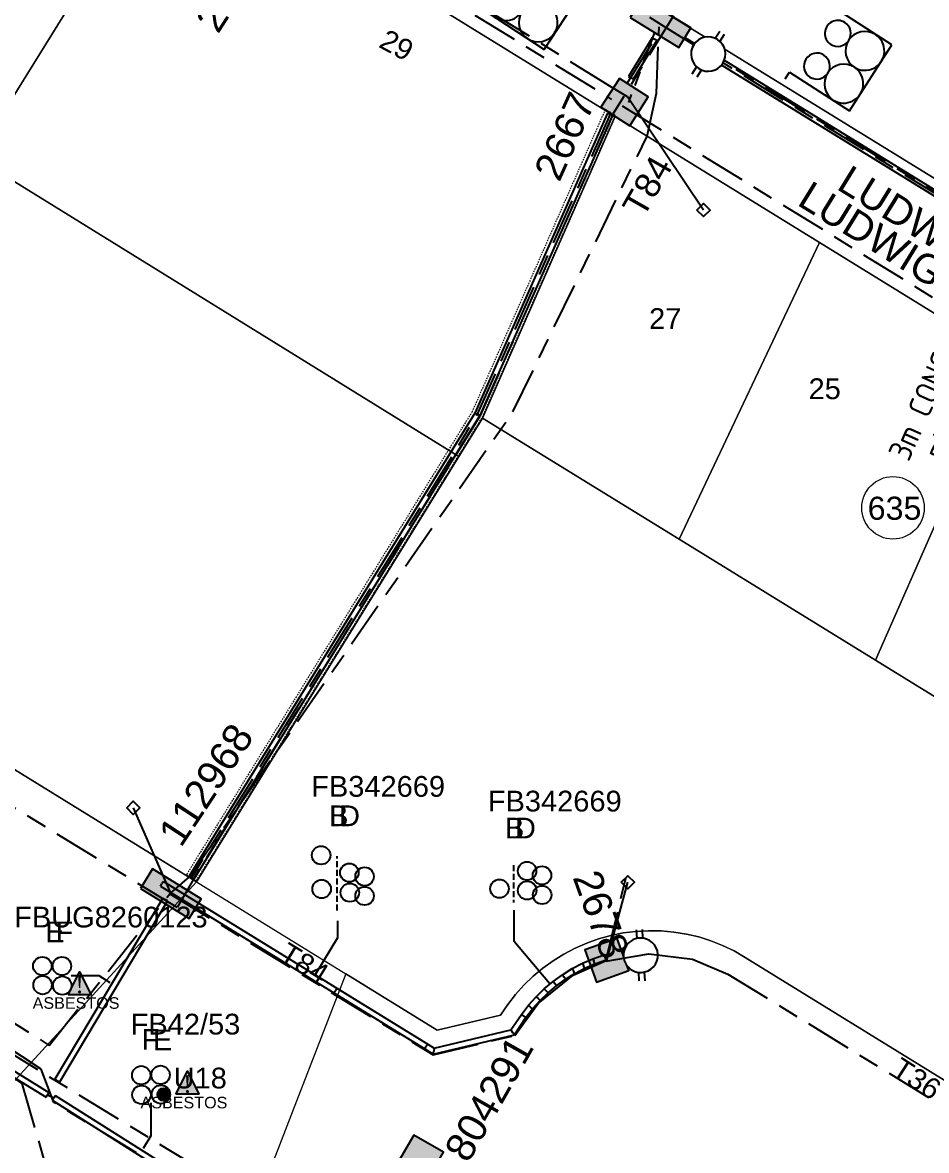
# Model space of a CAD drawing. Header units: metres. Extents: x 298214 to 299272, y 6265564 to 6266203.
# Drawn here: x 298669.6 to 298747.9, y 6265680.7 to 6265778.5 of the extents above; entities that cross this region are included whole.
import ezdxf
from ezdxf.enums import TextEntityAlignment as Align

# ---------------------------------------------------------------- set-up
doc = ezdxf.new("R2010")
doc.units = ezdxf.units.M
for name, pattern in [('Cable Exist UG', [8.2, 4, -1.2, 1.8, -1.2]), ('DASHED', [0.75, 0.5, -0.25]), ('HIDDEN', [0.375, 0.25, -0.125]), ('HIDDEN2', [0.1875, 0.125, -0.0625])]:
    doc.linetypes.add(name, pattern=pattern)
doc.layers.get('0').update_dxf_attribs({"color": 6})
for name, color, linetype, lineweight in [('Cadastre Land Parcels_SP_EXT', 9, 'Continuous', 5), ('Cadastre Other Property_SP_EXT', 9, 'HIDDEN', 5), ('Cadastre Roads_SP_EXT', 9, 'Continuous', 5)]:
    doc.layers.add(name, color=color, linetype=linetype, lineweight=lineweight)
for name, color, linetype in [('Duct_SP_EXT', 7, 'Continuous'), ('Equip_LV_EXT', 7, 'Continuous'), ('Mains_HV_EXT', 7, 'Continuous'), ('Mains_LV_EXT', 7, 'Continuous'), ('Mains_LV_SL_EXT', 7, 'Continuous'), ('Notes_LV_MISC', 7, 'Continuous'), ('Notes_SP_EXT', 7, 'Continuous'), ('Services_SP_EXT', 7, 'Continuous'), ('SupportsUG_SP_LV_EXT', 7, 'Continuous'), ('SupportsUG_SP_LV_SL_EXT', 7, 'Continuous'), ('Trench_SP_EXT', 7, 'Continuous'), ('UG_Details_SP_MISC', 7, 'Continuous')]:
    doc.layers.add(name, color=color, linetype=linetype)
doc.layers.add('Features_HIDE', color=1, linetype='Continuous', plot=False)
doc.layers.add('UNKNOWN_FEATURES', color=1, linetype='DASHED', plot=False)
doc.layers.get('Features_HIDE').off()
doc.styles.add('COLUMN_LABEL', font='arial.ttf')
doc.styles.add('iecARIAL', font='arial.ttf', dxfattribs={"height": 2})
doc.styles.add('iecISOCP', font='isocp.shx')
doc.styles.add('iecNAME', font='times.ttf')
doc.styles.add('POLE_LABEL', font='arial.ttf')
doc.styles.get("Standard").update_dxf_attribs({"font": 'arial.ttf'})

# ---------------------------------------------------------------- blocks, each defined once
blk = doc.blocks.new('COLUMN_EXT')
blk.add_hatch(color=256).paths.add_polyline_path([(-1.485, 1.485), (-1.485, -1.485), (1.485, -1.485), (1.485, 1.485)])
blk.add_lwpolyline([(-1.485, -1.485), (1.485, -1.485), (1.485, 1.485), (-1.485, 1.485)], close=True)
for tag, height, style, flags, p in [('ASSET_NUM', 2.5, 'COLUMN_LABEL', 8, (2, 2)), ('STRUCTURE_PLANT_NUMBER', 0.2, 'POLE_LABEL', 9, (1.813, 0.031)), ('STREET_CODE', 0.2, 'COLUMN_LABEL', 9, (1.813, -0.2))]:
    blk.add_attdef(tag, text='', height=height, dxfattribs=dict(style=style, flags=flags)).set_placement(p, align=Align.MIDDLE_LEFT)
at = {"flags": 9}
for tag, p in [('OWNED_BY', (1.813, -0.6)), ('STATE', (1.813, -0.8)), ('COLUMN_TYPE', (1.813, -0.4)), ('USAGE', (1.813, -1)), ('STREETNAME', (1.813, -1.6)), ('SUBURB', (1.813, -1.8)), ('LEGEND', (1.813, -1.2)), ('LOCATION', (1.813, -1.4)), ('NOTES', (1.813, -2))]:
    blk.add_attdef(tag, text='', height=0.2, dxfattribs=at).set_placement(p, align=Align.MIDDLE_LEFT)
at = {"flags": 1}
blk.add_attdef('Z', (1.813, -2.351), '', height=0.2, dxfattribs=at)
blk = doc.blocks.new('PILLAR_EXT')
blk.add_hatch(color=256).paths.add_polyline_path([(-2.475, 0.99), (-2.475, -0.99), (2.475, -0.99), (2.475, 0.99)])
blk.add_lwpolyline([(-2.475, -0.99), (2.475, -0.99), (2.475, 0.99), (-2.475, 0.99)], close=True)
at = {"style": 'iecARIAL', "flags": 8}
blk.add_attdef('ASSET_NUM', (1.5, 3.5), '', height=2.5, dxfattribs=at)
for tag, p, flags in [('OWNED_BY', (0, -0.2), 9), ('STATE', (0, -0.4), 9), ('SUPPORT_TYPE', (0, -0.6), 9), ('USAGE', (0, -0.8), 9), ('LEGEND', (0, -1), 9), ('STREETNAME', (0, -1.8), 9), ('SUBURB', (0, -2), 1), ('LOCATION', (0, -1.2), 9), ('NOTES', (0, -1.4), 9), ('PARENT', (0, -1.6), 9)]:
    blk.add_attdef(tag, p, '', height=0.2, dxfattribs=dict(flags=flags))
blk = doc.blocks.new('DUCT_EXT')
blk.add_circle((0, 0.8), 0.8)
at = {"flags": 1}
blk.add_attdef('Z', (0, 0), '', height=0.2, dxfattribs=at)
at = {"flags": 9}
for tag, p in [('DUCT_CODE', (0, 0)), ('XSECT_TYPE', (0, -0.2)), ('STATE', (0, -0.6)), ('FB_REFERENCE', (0, -0.4)), ('NOTES', (0, -0.8))]:
    blk.add_attdef(tag, text='', height=0.2, dxfattribs=at).set_placement(p, align=Align.MIDDLE_LEFT)
blk = doc.blocks.new('CCP_EXT')
at = {"flags": 9}
for tag, p in [('STATE', (0, -1.8)), ('USAGE', (0, -1.2)), ('LEGEND', (0, -1.4)), ('LIFE_SUPPORT', (0, -1.6)), ('NOTES', (0, -2))]:
    blk.add_attdef(tag, text='', height=0.2, dxfattribs=at).set_placement(p, align=Align.MIDDLE_LEFT)
blk.add_wipeout([(0, 0.566), (0.566, 0), (0, -0.566), (-0.566, 0)])
blk.add_lwpolyline([(-0.566, 0), (0, 0.566), (0.566, 0), (0, -0.566), (-0.566, 0)])
at = {"flags": 1}
blk.add_attdef('Z', (0, 0), '', height=0.2, dxfattribs=at)
at = {"flags": 9}
for tag, p in [('CCP_TYPE', (0, 0)), ('OPERATING_VOLTAGE', (0, -0.6)), ('ORIENTATION', (0, -0.8)), ('OWNED_BY', (0, -1)), ('CONSTRUCTED_VOLTAGE', (0, -0.2)), ('NO_PHASES', (0, -0.4))]:
    blk.add_attdef(tag, text='', height=0.2, dxfattribs=at).set_placement(p, align=Align.MIDDLE_LEFT)
blk = doc.blocks.new('WARNING_FEATURE_EXT')
h = blk.add_hatch(color=2)
h.dxf.hatch_style = 1
h.paths.add_polyline_path([(0.001, 1.995), (-0.994, -0.001), (0.997, -0.001)])
at = {"color": 18, "true_color": 0x000000}
blk.add_lwpolyline([(-0.994, -0.001), (0.001, 1.995), (0.997, -0.001)], close=True, dxfattribs=at)
at = {"color": 18, "true_color": 0x000000, "insert": (0.001, 0.872), "char_height": 1.5, "attachment_point": 5, "line_spacing_factor": 1.5, "style": 'iecNAME'}
blk.add_mtext_dynamic_manual_height_columns('!', width=1.5, gutter_width=4, heights=[0], dxfattribs=at)
at = {"color": 2, "flags": 1}
for tag, p in [('STATE', (1.191, 2.008)), ('HAZMAT_ID', (1.191, 0.723))]:
    blk.add_attdef(tag, p, '', height=0.8, dxfattribs=at)
at = {"color": 2}
blk.add_attdef('WARNING_TYPE', text='', height=1, dxfattribs=at).set_placement((-4.067, -1.217), (4.875, -1.217), align=Align.ALIGNED)
at = {"color": 2, "flags": 1}
blk.add_attdef('WARNING_DESC', text='', height=0.8, dxfattribs=at).set_placement((1.191, -0.562), align=Align.MIDDLE_CENTER)
blk = doc.blocks.new('LV_UG_LINKS_OPEN_EXT')
for p, q in [((-0.249, 1.473), (-0.249, 2.22)), ((0.249, 1.473), (0.249, 2.22)), ((-0.249, -1.473), (-0.249, -2.22)), ((0.249, -1.473), (0.249, -2.22))]:
    blk.add_line(p, q)
at = {"flags": 9}
for tag, p in [('ACTUAL_STATUS', (0, 0)), ('OPERATING_VOLTAGE', (0, -0.6)), ('ORIENTATION', (0, -0.8)), ('STATE', (0, -1)), ('CONSTRUCTED_VOLTAGE', (0, -0.2)), ('NO_PHASES', (0, -0.4)), ('SWITCH_TYPE', (0, -1.2)), ('USAGE', (0, -1.4)), ('NOTES', (0, -1.6))]:
    blk.add_attdef(tag, text='', height=0.2, dxfattribs=at).set_placement(p, align=Align.MIDDLE_LEFT)
at = {"flags": 1}
blk.add_attdef('Z', (0, 0), '', height=0.2, dxfattribs=at)
blk.add_wipeout([(-0.249, 1.473), (-0.432, 1.43), (-0.608, 1.365), (-0.774, 1.278), (-0.928, 1.171), (-1.067, 1.045), (-1.19, 0.903), (-1.294, 0.747), (-1.377, 0.579), (-1.439, 0.402), (-1.478, 0.218), (-1.494, 0.031), (-1.486, -0.156), (-1.455, -0.341), (-1.4, -0.521), (-1.324, -0.692), (-1.227, -0.853), (-1.11, -1), (-0.976, -1.131), (-0.827, -1.244), (-0.664, -1.338), (-0.491, -1.411), (-0.311, -1.461), (-0.125, -1.489), (0.062, -1.493), (0.249, -1.473), (0.432, -1.43), (0.608, -1.365), (0.774, -1.278), (0.928, -1.171), (1.067, -1.045), (1.19, -0.903), (1.294, -0.747), (1.377, -0.579), (1.439, -0.402), (1.478, -0.218), (1.494, -0.031), (1.486, 0.156), (1.455, 0.341), (1.4, 0.521), (1.324, 0.692), (1.227, 0.853), (1.11, 1), (0.976, 1.131), (0.827, 1.244), (0.664, 1.338), (0.491, 1.411), (0.311, 1.461), (0.125, 1.489), (-0.062, 1.493)])
blk.add_lwpolyline([(0, -1.494, 1), (0, 1.494, 1)], format="xyb", close=True)
blk = doc.blocks.new('CABLE_LARGE_EXT')
h = blk.add_hatch(color=256)
edge = h.paths.add_edge_path()
edge.add_arc((0, 0.55), 0.55, 0, 360)
blk.add_circle((0, 0.55), 0.55)
at = {"flags": 1}
blk.add_attdef('Z', (0, 0), '', height=0.2, dxfattribs=at)
at = {"flags": 9}
for tag, p in [('COND_CODE', (0, 0)), ('XSECT_SIZE', (0, -0.6)), ('STATE', (0, -0.4)), ('FB_REFERENCE', (0, -0.2)), ('NOTES', (0, -0.8))]:
    blk.add_attdef(tag, text='', height=0.2, dxfattribs=at).set_placement(p, align=Align.MIDDLE_LEFT)
blk = doc.blocks.new('d22')
at = {"layer": 'Notes_SP_EXT', "color": 1}
for p, q in [((298704.75, 6265824.31), (298705.67, 6265824.31)), ((298705.67, 6265824.31), (298705.65, 6265816.04)), ((298714.73, 6265816.03), (298714.75, 6265824.29)), ((298714.75, 6265824.29), (298715.75, 6265824.29)), ((298705.65, 6265816.04), (298714.73, 6265816.03))]:
    blk.add_line(p, q, dxfattribs=at)
for points in [[(298706.47, 6265822, 1), (298709.47, 6265822.01, 1)], [(298710.95, 6265822, 1), (298713.95, 6265822.01, 1)], [(298705.69, 6265818.29, 1), (298710.19, 6265818.28, 1)], [(298710.19, 6265818.28, 1), (298714.69, 6265818.28, 1)]]:
    blk.add_lwpolyline(points, format="xyb", close=True, dxfattribs=at)

msp = doc.modelspace()

# ---------------------------------------------------------------- linework, layer by layer
at = {"layer": 'Cadastre Land Parcels_SP_EXT', "linetype": 'Continuous'}
for points in [[(298707.396, 6265740.85), (298665.492, 6265766.774), (298682.389, 6265794.004), (298685.98, 6265795.692), (298685.284, 6265796.984), (298684.661, 6265798.314), (298684.111, 6265799.676), (298683.638, 6265801.065), (298683.243, 6265802.479), (298682.925, 6265803.912), (298682.688, 6265805.36), (298664.364, 6265806.893), (298645.941, 6265819.84), (298644.223, 6265820.97), (298639.469, 6265814.242), (298625.968, 6265795.133), (298623.767, 6265792.053), (298594.687, 6265782.006), (298571.29, 6265773.915), (298633.078, 6265735.795), (298684.654, 6265703.98), (298707.396, 6265740.85)], [(298709.455, 6265744.19), (298720.97, 6265770.331), (298695.081, 6265786.299), (298693.854, 6265787.103), (298692.672, 6265787.976), (298691.54, 6265788.911), (298690.462, 6265789.907), (298689.441, 6265790.96), (298688.479, 6265792.069), (298687.579, 6265793.231), (298686.746, 6265794.439), (298685.98, 6265795.692), (298682.389, 6265794.004), (298665.492, 6265766.774), (298707.396, 6265740.85), (298709.455, 6265744.19)], [(298738.67, 6265759.414), (298720.97, 6265770.331), (298709.455, 6265744.19), (298726.505, 6265733.699), (298738.67, 6265759.414)], [(298755.017, 6265749.332), (298738.67, 6265759.414), (298726.505, 6265733.699), (298743.53, 6265723.201), (298755.017, 6265749.332)], [(298772.039, 6265738.834), (298755.017, 6265749.332), (298743.53, 6265723.201), (298760.553, 6265712.701), (298772.039, 6265738.834)]]:
    msp.add_lwpolyline(points, close=True, dxfattribs=at)
for points in [[(298700.332, 6265794.765), (298786.622, 6265741.573)], [(298760.553, 6265712.701), (298743.53, 6265723.201), (298726.505, 6265733.699), (298726.505, 6265733.699), (298709.455, 6265744.19), (298684.654, 6265703.98), (298697.601, 6265696.003), (298705.528, 6265691.12), (298711.031, 6265692.424), (298711.642, 6265693.338), (298712.316, 6265694.206), (298713.05, 6265695.026), (298713.841, 6265695.789), (298714.683, 6265696.495), (298715.575, 6265697.139), (298716.509, 6265697.716), (298717.483, 6265698.227), (298718.491, 6265698.667), (298719.527, 6265699.033), (298720.587, 6265699.325), (298721.665, 6265699.54), (298722.756, 6265699.679), (298723.854, 6265699.738), (298724.953, 6265699.72), (298726.048, 6265699.622), (298727.134, 6265699.448), (298728.204, 6265699.196), (298729.253, 6265698.868), (298730.277, 6265698.466), (298731.27, 6265697.992), (298732.224, 6265697.414), (298785.309, 6265664.696)]]:
    msp.add_lwpolyline(points, dxfattribs=at)
at = {"layer": 'Cadastre Land Parcels_SP_EXT'}
msp.add_circle((298745.041, 6265736.402), 2.709, dxfattribs=at)
at = {"layer": 'Cadastre Other Property_SP_EXT', "linetype": 'HIDDEN2'}
msp.add_lwpolyline([(298684.651, 6265704.07), (298709.454, 6265744.28), (298720.968, 6265770.421), (298720.109, 6265770.951), (298708.567, 6265744.747), (298683.8, 6265704.595), (298684.651, 6265704.07)], close=True, dxfattribs=at)
at = {"layer": 'Cadastre Roads_SP_EXT', "linetype": 'Continuous'}
msp.add_lwpolyline([(298785.309, 6265664.696), (298732.224, 6265697.414), (298732.224, 6265697.414), (298731.27, 6265697.992), (298730.277, 6265698.466), (298729.253, 6265698.868), (298728.204, 6265699.196), (298727.134, 6265699.448), (298726.048, 6265699.622), (298724.953, 6265699.72), (298723.853, 6265699.738), (298722.756, 6265699.679), (298721.665, 6265699.54), (298720.587, 6265699.325), (298719.527, 6265699.033), (298718.491, 6265698.667), (298717.483, 6265698.227), (298716.509, 6265697.716), (298715.575, 6265697.139), (298714.683, 6265696.495), (298713.841, 6265695.789), (298713.05, 6265695.026), (298712.316, 6265694.207), (298711.642, 6265693.338), (298711.031, 6265692.424), (298705.528, 6265691.12), (298697.601, 6265696.003), (298692.982, 6265684.06), (298688.62, 6265672.775)], dxfattribs=at)
at = {"layer": 'Duct_SP_EXT'}
for p, q in [((298681.544, 6265703.607), (298681.67, 6265703.811)), ((298681.796, 6265704.016), (298681.67, 6265703.811)), ((298681.796, 6265704.016), (298696.835, 6265694.76)), ((298681.544, 6265703.607), (298696.584, 6265694.351)), ((298681.746, 6265702.567), (298672.39, 6265686.857)), ((298682.158, 6265702.321), (298672.802, 6265686.611)), ((298681.746, 6265702.567), (298681.952, 6265702.444)), ((298682.158, 6265702.321), (298681.952, 6265702.444)), ((298717.233, 6265696.447), (298718.115, 6265696.91)), ((298718.115, 6265696.91), (298719.027, 6265697.308)), ((298718.115, 6265696.91), (298718.219, 6265696.693)), ((298719.027, 6265697.308), (298720.013, 6265697.656)), ((298719.027, 6265697.308), (298719.115, 6265697.084)), ((298719.203, 6265696.861), (298719.115, 6265697.084)), ((298719.203, 6265696.861), (298720.173, 6265697.204)), ((298720.013, 6265697.656), (298720.093, 6265697.43)), ((298720.173, 6265697.204), (298720.093, 6265697.43)), ((298715.581, 6265695.342), (298716.387, 6265695.925)), ((298716.387, 6265695.925), (298717.233, 6265696.447)), ((298716.387, 6265695.925), (298716.52, 6265695.725)), ((298716.654, 6265695.525), (298717.471, 6265696.03)), ((298717.233, 6265696.447), (298717.352, 6265696.238)), ((298717.471, 6265696.03), (298717.352, 6265696.238)), ((298717.471, 6265696.03), (298718.323, 6265696.477)), ((298718.323, 6265696.477), (298718.219, 6265696.693)), ((298718.323, 6265696.477), (298719.203, 6265696.861)), ((298714.818, 6265694.703), (298715.581, 6265695.342)), ((298715.139, 6265694.346), (298715.876, 6265694.963)), ((298715.581, 6265695.342), (298715.728, 6265695.153)), ((298715.876, 6265694.963), (298715.728, 6265695.153)), ((298715.876, 6265694.963), (298716.654, 6265695.525)), ((298716.654, 6265695.525), (298716.52, 6265695.725)), ((298696.584, 6265694.351), (298696.709, 6265694.556)), ((298696.584, 6265694.351), (298704.459, 6265689.5)), ((298696.835, 6265694.76), (298696.709, 6265694.556)), ((298696.835, 6265694.76), (298704.711, 6265689.909)), ((298713.438, 6265693.27), (298714.102, 6265694.012)), ((298714.102, 6265694.012), (298714.818, 6265694.703)), ((298714.102, 6265694.012), (298714.275, 6265693.846)), ((298714.448, 6265693.679), (298715.139, 6265694.346)), ((298714.818, 6265694.703), (298714.979, 6265694.524)), ((298715.139, 6265694.346), (298714.979, 6265694.524)), ((298712.827, 6265692.483), (298713.438, 6265693.27)), ((298713.438, 6265693.27), (298713.622, 6265693.117)), ((298713.807, 6265692.963), (298713.622, 6265693.117)), ((298713.807, 6265692.963), (298714.448, 6265693.679)), ((298714.448, 6265693.679), (298714.275, 6265693.846)), ((298711.926, 6265691.136), (298712.827, 6265692.483)), ((298712.22, 6265690.712), (298713.217, 6265692.203)), ((298712.827, 6265692.483), (298713.022, 6265692.343)), ((298713.217, 6265692.203), (298713.022, 6265692.343)), ((298713.217, 6265692.203), (298713.807, 6265692.963)), ((298705.277, 6265689.56), (298711.926, 6265691.136)), ((298711.926, 6265691.136), (298712.073, 6265690.924)), ((298705.194, 6265689.047), (298712.22, 6265690.712)), ((298712.22, 6265690.712), (298712.073, 6265690.924)), ((298664.709, 6265689.565), (298671.623, 6265685.299)), ((298664.961, 6265689.974), (298671.875, 6265685.707)), ((298704.459, 6265689.5), (298704.585, 6265689.704)), ((298704.459, 6265689.5), (298704.585, 6265689.704)), ((298704.459, 6265689.5), (298705.194, 6265689.047)), ((298704.711, 6265689.909), (298704.585, 6265689.704)), ((298704.711, 6265689.909), (298704.585, 6265689.704)), ((298704.711, 6265689.909), (298705.277, 6265689.56)), ((298705.194, 6265689.047), (298705.235, 6265689.304)), ((298705.277, 6265689.56), (298705.235, 6265689.304)), ((298672.39, 6265686.857), (298672.596, 6265686.734)), ((298672.802, 6265686.611), (298672.596, 6265686.734)), ((298671.623, 6265685.299), (298671.749, 6265685.503)), ((298671.875, 6265685.707), (298671.749, 6265685.503)), ((298672.168, 6265685.048), (298672.296, 6265685.251)), ((298672.425, 6265685.454), (298672.296, 6265685.251)), ((298672.425, 6265685.454), (298684.934, 6265677.551)), ((298672.168, 6265685.048), (298684.678, 6265677.145))]:
    msp.add_line(p, q, dxfattribs=at)
for points in [[(298712.165, 6265701.53), (298712.165, 6265698.853), (298715.276, 6265695.195)], [(298696.902, 6265700.594), (298696.902, 6265699.108), (298694.971, 6265695.976)], [(298673.795, 6265695.854), (298676.203, 6265695.854), (298677.161, 6265695.255)], [(298680.72, 6265684.819), (298680.72, 6265681.954), (298680.058, 6265680.846)]]:
    msp.add_lwpolyline(points, dxfattribs=at)
at = {"layer": 'Mains_LV_EXT', "linetype": 'Cable Exist UG'}
for points in [[(298637.209, 6265700.651), (298641.884, 6265706.392), (298663.941, 6265692.496), (298666.711, 6265693.065), (298671.896, 6265689.798), (298682.362, 6265702.948)], [(298682.362, 6265702.948), (298705.184, 6265688.983), (298712.257, 6265690.659), (298713.018, 6265691.696), (298713.018, 6265691.696), (298714.286, 6265693.416), (298717.312, 6265695.869), (298720.244, 6265697.174)], [(298663.779, 6265690.319), (298669.521, 6265686.505), (298671.617, 6265679.24), (298644.281, 6265634.247), (298643.891, 6265633.559), (298635.392, 6265631.526), (298634.744, 6265631.91), (298631.67, 6265626.844)], [(298721.473, 6265654.85), (298672.288, 6265684.855), (298671.212, 6265687.733), (298666.436, 6265690.889), (298663.779, 6265690.319)]]:
    msp.add_lwpolyline(points, dxfattribs=at)
at = {"layer": 'Mains_LV_SL_EXT', "linetype": 'Cable Exist UG'}
msp.add_lwpolyline([(298722.019, 6265772.041), (298720.499, 6265772.97), (298694.834, 6265788.847), (298693.548, 6265789.932)], dxfattribs=at)
at = {"layer": 'Notes_LV_MISC', "linetype": 'Cable Exist UG', "ltscale": 0.7}
msp.add_lwpolyline([(298724.366, 6265777.624), (298722.106, 6265771.559)], dxfattribs=at)
at = {"layer": 'Trench_SP_EXT', "linetype": 'Cable Exist UG'}
msp.add_lwpolyline([(298671.749, 6265685.503), (298672.296, 6265685.251)], dxfattribs=at)
at = {"layer": 'UG_Details_SP_MISC'}
for p, q in [((298724.168, 6265777.158), (298722.102, 6265773.806)), ((298724.168, 6265777.158), (298724.373, 6265777.032)), ((298724.577, 6265776.906), (298722.511, 6265773.554)), ((298724.577, 6265776.906), (298724.373, 6265777.032)), ((298727.66, 6265776.345), (298727.786, 6265776.55)), ((298727.911, 6265776.754), (298727.786, 6265776.55)), ((298722.102, 6265773.806), (298722.307, 6265773.68)), ((298722.511, 6265773.554), (298722.307, 6265773.68)), ((298720.303, 6265770.624), (298708.797, 6265744.623)), ((298720.742, 6265770.43), (298709.222, 6265744.399)), ((298720.303, 6265770.624), (298720.522, 6265770.527)), ((298720.742, 6265770.43), (298720.522, 6265770.527)), ((298708.797, 6265744.623), (298684.022, 6265704.459)), ((298709.222, 6265744.399), (298684.431, 6265704.207)), ((298708.797, 6265744.623), (298709.009, 6265744.511)), ((298709.222, 6265744.399), (298709.009, 6265744.511)), ((298684.022, 6265704.459), (298684.226, 6265704.333)), ((298684.431, 6265704.207), (298684.226, 6265704.333))]:
    msp.add_line(p, q, dxfattribs=at)
at = {"layer": 'UG_Details_SP_MISC', "color": 7, "linetype": 'Cable Exist UG', "flags": 128}
for points in [[(298693.225, 6265830.543), (298689.66, 6265825.639), (298688.042, 6265823.384), (298686.937, 6265821.645), (298685.708, 6265819.211), (298684.357, 6265815.305), (298683.601, 6265810.409), (298683.555, 6265808.324), (298683.712, 6265806.086), (298683.66, 6265805.457), (298684.304, 6265802.77), (298684.917, 6265800.722), (298685.506, 6265799.16), (298686.27, 6265797.473), (298686.92, 6265796.267), (298689.348, 6265792.748), (298690.655, 6265791.29), (298692.258, 6265789.746), (298693.916, 6265788.425), (298695.688, 6265787.217), (298708.603, 6265779.251), (298720.655, 6265771.817)], [(298699.472, 6265825.867), (298694.709, 6265819.318), (298693.444, 6265817.302), (298692.675, 6265815.643), (298692.064, 6265813.929), (298691.652, 6265812.162), (298691.469, 6265810.937), (298691.359, 6265808.531), (298691.58, 6265806.13), (298691.96, 6265804.309), (298693.275, 6265800.9), (298694.661, 6265798.638), (298695.631, 6265797.408), (298697.313, 6265795.699), (298698.655, 6265794.611), (298699.724, 6265793.848), (298725.256, 6265778.109)], [(298722.044, 6265773.254), (298724.635, 6265777.458)], [(298720.522, 6265770.527), (298709.009, 6265744.511), (298706.969, 6265741.11), (298684.226, 6265704.333)]]:
    msp.add_lwpolyline(points, dxfattribs=at)
at = {"layer": 'UNKNOWN_FEATURES'}
for points in [[(298696.876, 6265701.504), (298696.876, 6265706.19)], [(298712.148, 6265705.408), (298712.148, 6265702.171)]]:
    msp.add_lwpolyline(points, dxfattribs=at)

# ---------------------------------------------------------------- block references
at = {"layer": 'Duct_SP_EXT'}
for p in [(298695.472, 6265705.482), (298713.323, 6265704.121), (298697.917, 6265703.969), (298699.24, 6265703.638), (298714.619, 6265703.734), (298695.515, 6265702.552), (298697.959, 6265702.244), (298710.931, 6265702.581), (298713.332, 6265702.43), (298699.239, 6265701.954), (298714.628, 6265702.04), (298671.305, 6265695.87), (298673.003, 6265695.869), (298671.328, 6265694.219), (298673.032, 6265694.186)]:
    msp.add_blockref('DUCT_EXT', p, dxfattribs=at)
ref = msp.add_blockref('WARNING_FEATURE_EXT', (298674.532, 6265694.186), dxfattribs=at)
ref.add_attrib('WARNING_TYPE', 'ASBESTOS', (298670.465, 6265692.969), dxfattribs={"layer": '0', "color": 2, "height": 1})
for name, p, rotation in [('DUCT_EXT', (298680.677, 6265687.223), 90.9751531347207), ('DUCT_EXT', (298682.353, 6265687.252), 90.9751531347207), ('DUCT_EXT', (298680.699, 6265685.522), 90.9751531347207), ('DUCT_EXT', (298682.382, 6265685.553), 90.9751531347207), ('CABLE_LARGE_EXT', (298682.382, 6265685.553), 91.57298632205637)]:
    msp.add_blockref(name, p, dxfattribs=dict(at, rotation=rotation))
ref = msp.add_blockref('WARNING_FEATURE_EXT', (298683.882, 6265685.553), dxfattribs=at)
ref.add_attrib('WARNING_TYPE', 'ASBESTOS', (298679.815, 6265684.336), dxfattribs={"layer": '0', "color": 2, "height": 1})
at = {"layer": 'Features_HIDE', "color": 7, "linetype": 'Cable Exist UG'}
for p, xscale, yscale, zscale, rotation in [((-2445519.687, 2444340.214), 0.7499999999999998, 0.7499999999999998, 0.7499999999999998, 327.0467017456027), ((4136114.11, 3543866.652), 0.75, 0.75, 0.75, 57.38072286632413)]:
    msp.add_blockref('d22', p, dxfattribs=dict(at, xscale=xscale, yscale=yscale, zscale=zscale, rotation=rotation))
at = {"layer": 'SupportsUG_SP_LV_EXT'}
ref = msp.add_blockref('PILLAR_EXT', (298724.885, 6265778.467), dxfattribs=dict(at, rotation=328.3562681973784))
ref.add_attrib('ASSET_NUM', "'S'112969", dxfattribs={"layer": '0', "height": 2.5, "rotation": 55.65643, "style": 'iecARIAL'}).set_placement((298724.614, 6265781.086), align=Align.MIDDLE_LEFT)
ref = msp.add_blockref('PILLAR_EXT', (298682.444, 6265702.948), dxfattribs=dict(at, rotation=328.3562681973784))
ref.add_attrib('ASSET_NUM', '112968', dxfattribs={"layer": '0', "height": 2.5, "rotation": 56.58399, "style": 'iecARIAL'}).set_placement((298683.944, 6265706.448), align=Align.BOTTOM_LEFT)
at = {"layer": 'SupportsUG_SP_LV_SL_EXT'}
ref = msp.add_blockref('COLUMN_EXT', (298693.244, 6265789.542), dxfattribs=dict(at, rotation=321.9787026064821))
ref.add_attrib('ASSET_NUM', '237289', dxfattribs={"layer": '0', "height": 2.5, "rotation": 57.24643, "style": 'COLUMN_LABEL'}).set_placement((298690.738, 6265788.572), align=Align.TOP_RIGHT)
ref = msp.add_blockref('COLUMN_EXT', (298721.774, 6265771.579), dxfattribs=dict(at, rotation=327.2123082822752))
ref.add_attrib('ASSET_NUM', '2667', dxfattribs={"layer": '0', "height": 2.5, "rotation": 65.69838, "style": 'COLUMN_LABEL'}).set_placement((298717.041, 6265772.677), align=Align.TOP_RIGHT)
ref = msp.add_blockref('COLUMN_EXT', (298720.244, 6265697.174), dxfattribs=dict(at, rotation=199.8297575059962))
ref.add_attrib('ASSET_NUM', '2678', dxfattribs={"layer": '0', "height": 2.5, "rotation": 289.86598, "style": 'COLUMN_LABEL'}).set_placement((298722.244, 6265697.924), align=Align.TOP_RIGHT)
ref = msp.add_blockref('COLUMN_EXT', (298704.044, 6265679.991), dxfattribs=dict(at, rotation=330.1409837134917))
ref.add_attrib('ASSET_NUM', '804291', dxfattribs={"layer": '0', "height": 2.5, "rotation": 60.34966, "style": 'COLUMN_LABEL'}).set_placement((298706.044, 6265680.741), align=Align.TOP_LEFT)

# ---------------------------------------------------------------- texts
at = {"layer": 'Cadastre Land Parcels_SP_EXT'}
msp.add_text('29', height=1.8, rotation=331.63228, dxfattribs=at).set_placement((298700.365, 6265776.398))
for s, height, p in [('27', 1.8, (298723.9, 6265751.909)), ('25', 1.8, (298737.725, 6265745.827)), ('635', 2, (298742.847, 6265735.367))]:
    msp.add_text(s, height=height, dxfattribs=at).set_placement(p)
at = {"layer": 'Cadastre Roads_SP_EXT', "color": 1}
msp.add_text('LUDWIG SQ', height=2.5, rotation=328.3421, dxfattribs=at).set_placement((298740.047, 6265764.089))
at = {"layer": 'Duct_SP_EXT'}
for s, p in [('FB342669', (298694.611, 6265711.352)), ('FB342669', (298709.922, 6265710.075)), ('B', (298696.162, 6265708.801)), ('D', (298697.024, 6265708.801)), ('B', (298711.408, 6265707.735)), ('D', (298712.27, 6265707.735)), ('FBUG8260123', (298668.86, 6265700.019)), ('E', (298671.57, 6265698.735)), ('F', (298672.454, 6265698.735)), ('FB42/53', (298678.961, 6265690.737)), ('F', (298679.913, 6265689.413)), ('E', (298680.885, 6265689.371)), ('U18', (298682.686, 6265686.06))]:
    msp.add_text(s, height=1.8, dxfattribs=at).set_placement(p)
at = {"layer": 'Mains_LV_EXT'}
for s, height, rotation, p in [('T84', 2.2, 60.29916, (298723.396, 6265761.453)), ('T84', 1.8, 328.44548, (298691.697, 6265697.266)), ('T36', 1.8, 327.23512, (298744.796, 6265687.321))]:
    msp.add_text(s, height=height, rotation=rotation, dxfattribs=at).set_placement(p)
at = {"layer": 'Notes_LV_MISC', "color": 1}
msp.add_text('LUDWIG SQ', height=2.5, rotation=328.3421, dxfattribs=at).set_placement((298736.629, 6265762.716))
at = {"layer": 'Notes_SP_EXT', "lineweight": 0, "insert": (298749.01, 6265744.524), "char_height": 2, "width": 15.06754, "attachment_point": 5, "rotation": 65.86611, "style": 'iecISOCP'}
msp.add_mtext("3m CONC D'WAY", dxfattribs=at)

# ---------------------------------------------------------------- next in the draw order: block references
at = {"layer": 'Services_SP_EXT'}
for p in [(298728.62, 6265762.223), (298679.185, 6265710.39), (298722.057, 6265703.938)]:
    msp.add_blockref('CCP_EXT', p, dxfattribs=at)

# ---------------------------------------------------------------- next in the draw order: linework, layer by layer
at = {"layer": 'Cadastre Roads_SP_EXT', "linetype": 'Continuous'}
for points in [[(298786.622, 6265741.573), (298700.332, 6265794.765)], [(298695.081, 6265786.299), (298720.97, 6265770.331), (298738.67, 6265759.414), (298755.017, 6265749.332)], [(298667.838, 6265685.583), (298674.724, 6265693.117), (298674.724, 6265693.117), (298676.246, 6265694.782), (298684.654, 6265703.98), (298633.078, 6265735.795)]]:
    msp.add_lwpolyline(points, dxfattribs=at)
at = {"layer": 'Mains_HV_EXT', "linetype": 'Cable Exist UG'}
msp.add_lwpolyline([(298764.082, 6265824.704), (298759.616, 6265819.083), (298755.665, 6265818.24), (298726.015, 6265779.047), (298720.791, 6265770.59), (298709.216, 6265744.336), (298684.395, 6265704.212), (298682.996, 6265701.751), (298649.9, 6265722.01), (298638.593, 6265706.949)], dxfattribs=at)
at = {"layer": 'Mains_LV_EXT', "linetype": 'Cable Exist UG'}
for points in [[(298682.362, 6265702.948), (298684.071, 6265704.417), (298712.098, 6265744.719), (298723.728, 6265768.63), (298724.554, 6265772.365), (298724.741, 6265777.442), (298724.773, 6265778.109)], [(298726.992, 6265777.168), (298775.054, 6265747.542), (298776.191, 6265738.42)]]:
    msp.add_lwpolyline(points, dxfattribs=at)
at = {"layer": 'Services_SP_EXT'}
for points in [[(298728.62, 6265762.223), (298722.019, 6265772.041)], [(298679.185, 6265710.39), (298682.444, 6265702.948)]]:
    msp.add_lwpolyline(points, dxfattribs=at)
at = {"layer": 'Trench_SP_EXT', "linetype": 'Cable Exist UG'}
msp.add_lwpolyline([(298720.246, 6265697.485), (298721.893, 6265704.335)], dxfattribs=at)
at = {"layer": 'UG_Details_SP_MISC'}
for p, q in [((298727.66, 6265776.345), (298775.804, 6265746.692)), ((298727.911, 6265776.754), (298776.056, 6265747.101))]:
    msp.add_line(p, q, dxfattribs=at)
at = {"layer": 'UG_Details_SP_MISC', "color": 7, "linetype": 'Cable Exist UG', "flags": 128}
for points in [[(298725.123, 6265778.191), (298742.9, 6265767.233), (298776.781, 6265746.372)], [(298721.557, 6265771.261), (298739.247, 6265760.35), (298755.594, 6265750.268), (298769.264, 6265741.838), (298772.617, 6265739.77)]]:
    msp.add_lwpolyline(points, dxfattribs=at)

# ---------------------------------------------------------------- next in the draw order: block references
at = {"layer": 'Equip_LV_EXT'}
for p, rotation in [((298729.03, 6265775.742), 327.1584001528169), ((298723.17, 6265697.612), 2.621954763865659)]:
    msp.add_blockref('LV_UG_LINKS_OPEN_EXT', p, dxfattribs=dict(at, rotation=rotation))

# ---------------------------------------------------------------- next in the draw order: linework, layer by layer
at = {"layer": 'Mains_HV_EXT', "linetype": 'Cable Exist UG'}
msp.add_lwpolyline([(298774.266, 6265623.971), (298691.917, 6265674.864), (298641.299, 6265705.72), (298637.84, 6265702.203)], dxfattribs=at)
at = {"layer": 'Mains_LV_EXT', "linetype": 'Cable Exist UG'}
msp.add_lwpolyline([(298720.187, 6265697.096), (298723.891, 6265697.737), (298727.676, 6265697.266), (298730.74, 6265695.982), (298761.155, 6265677.241)], dxfattribs=at)
at = {"layer": 'Services_SP_EXT'}
msp.add_lwpolyline([(298720.244, 6265697.174), (298722.057, 6265703.938)], dxfattribs=at)

doc.saveas('drawing.dxf')
